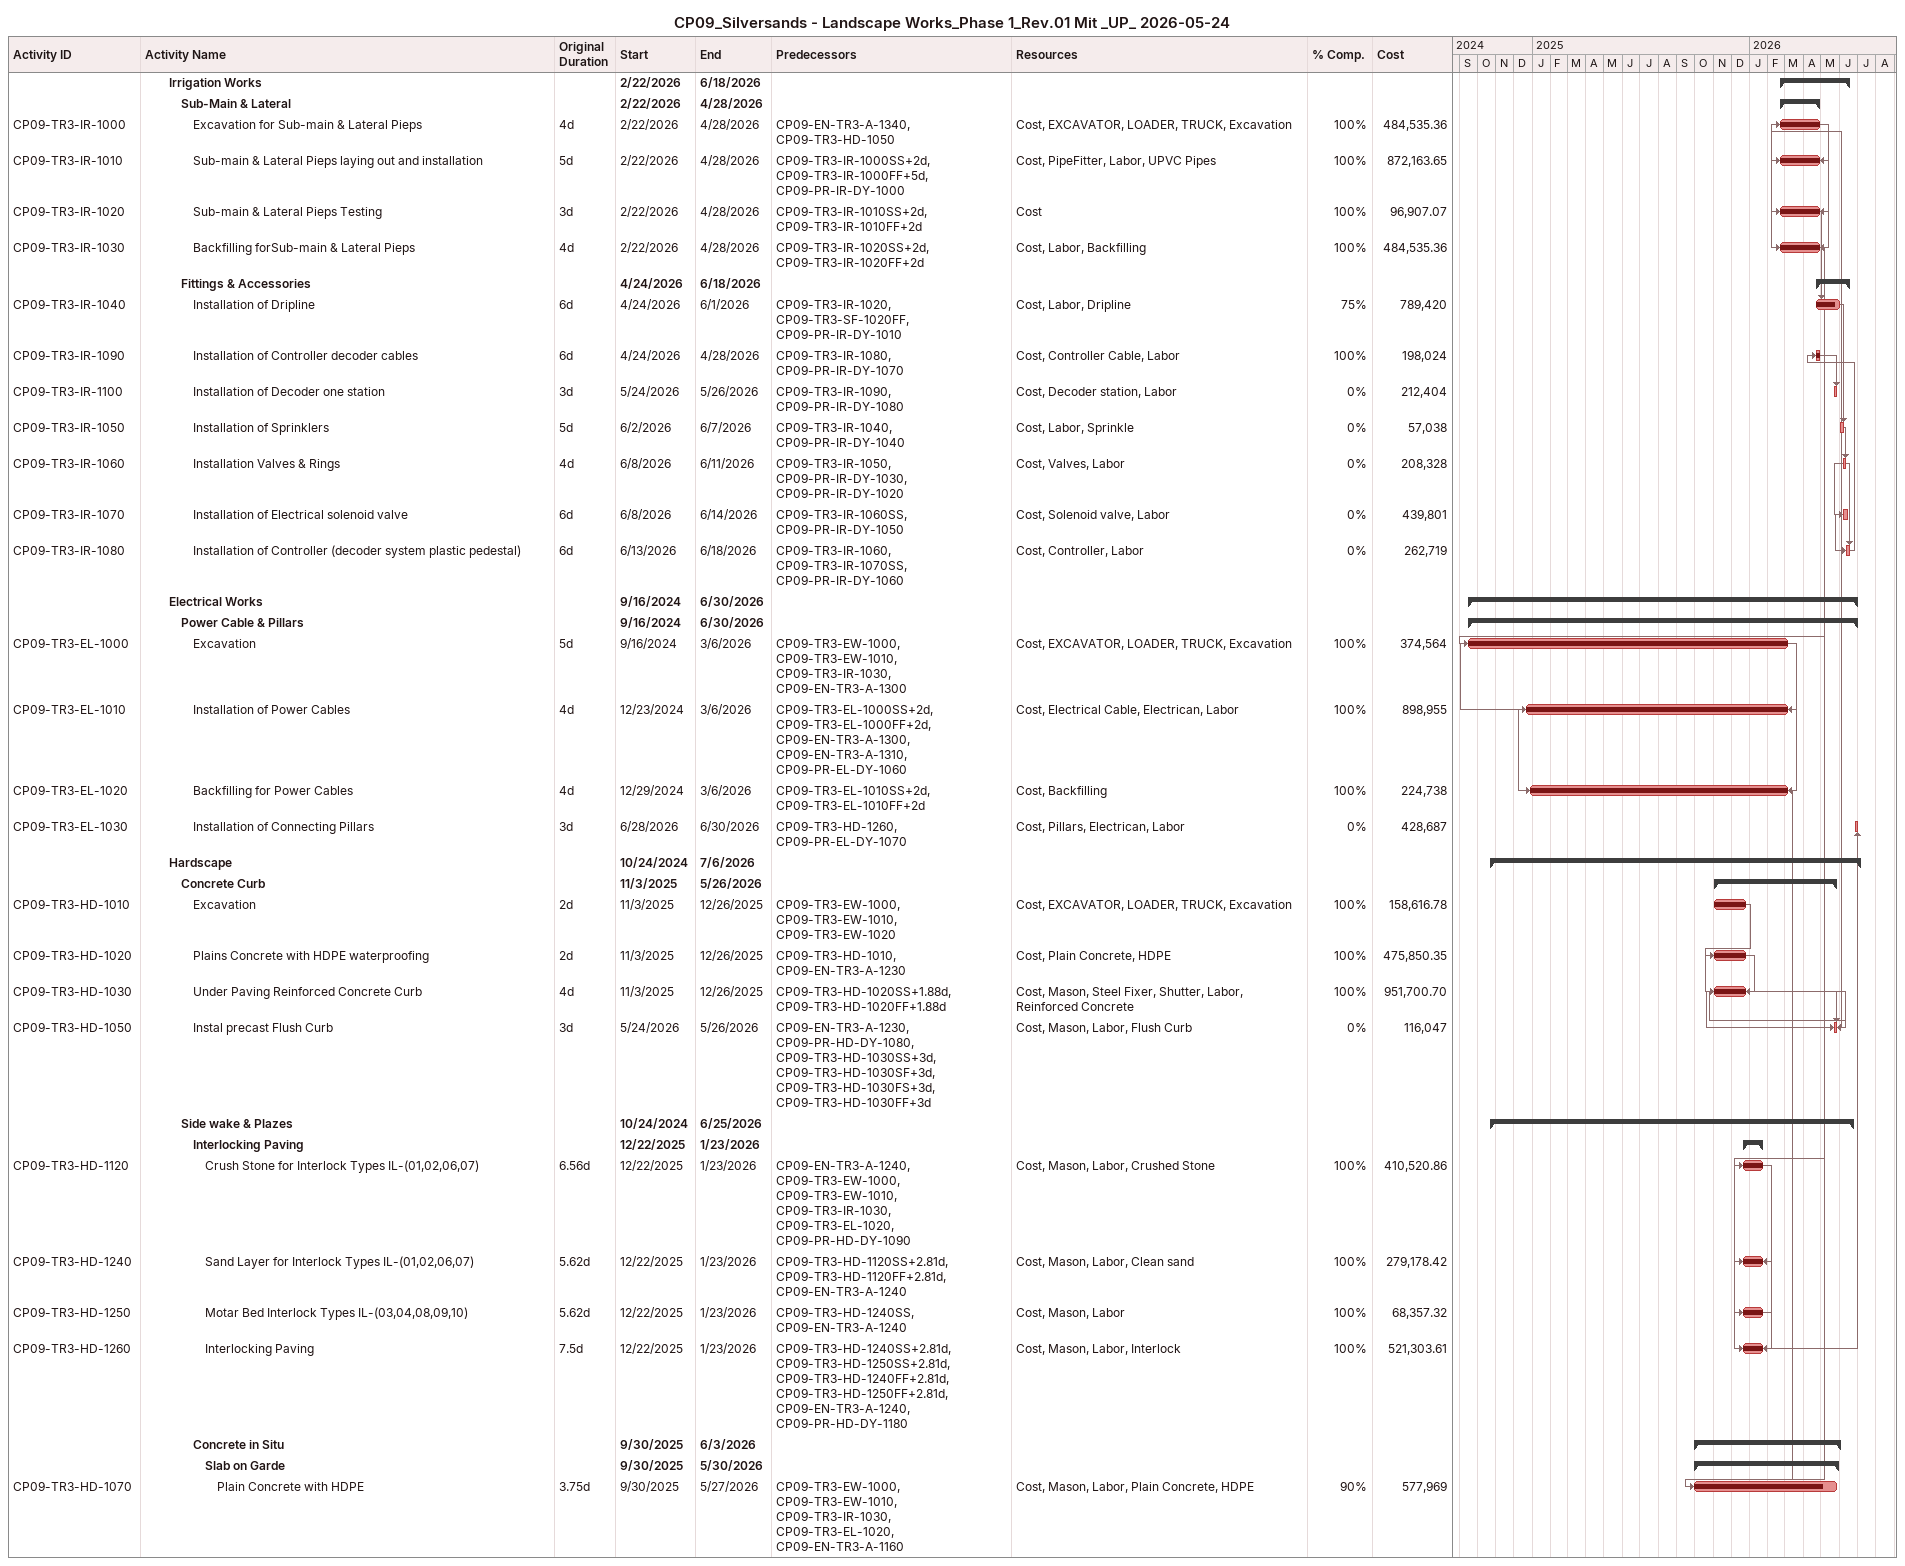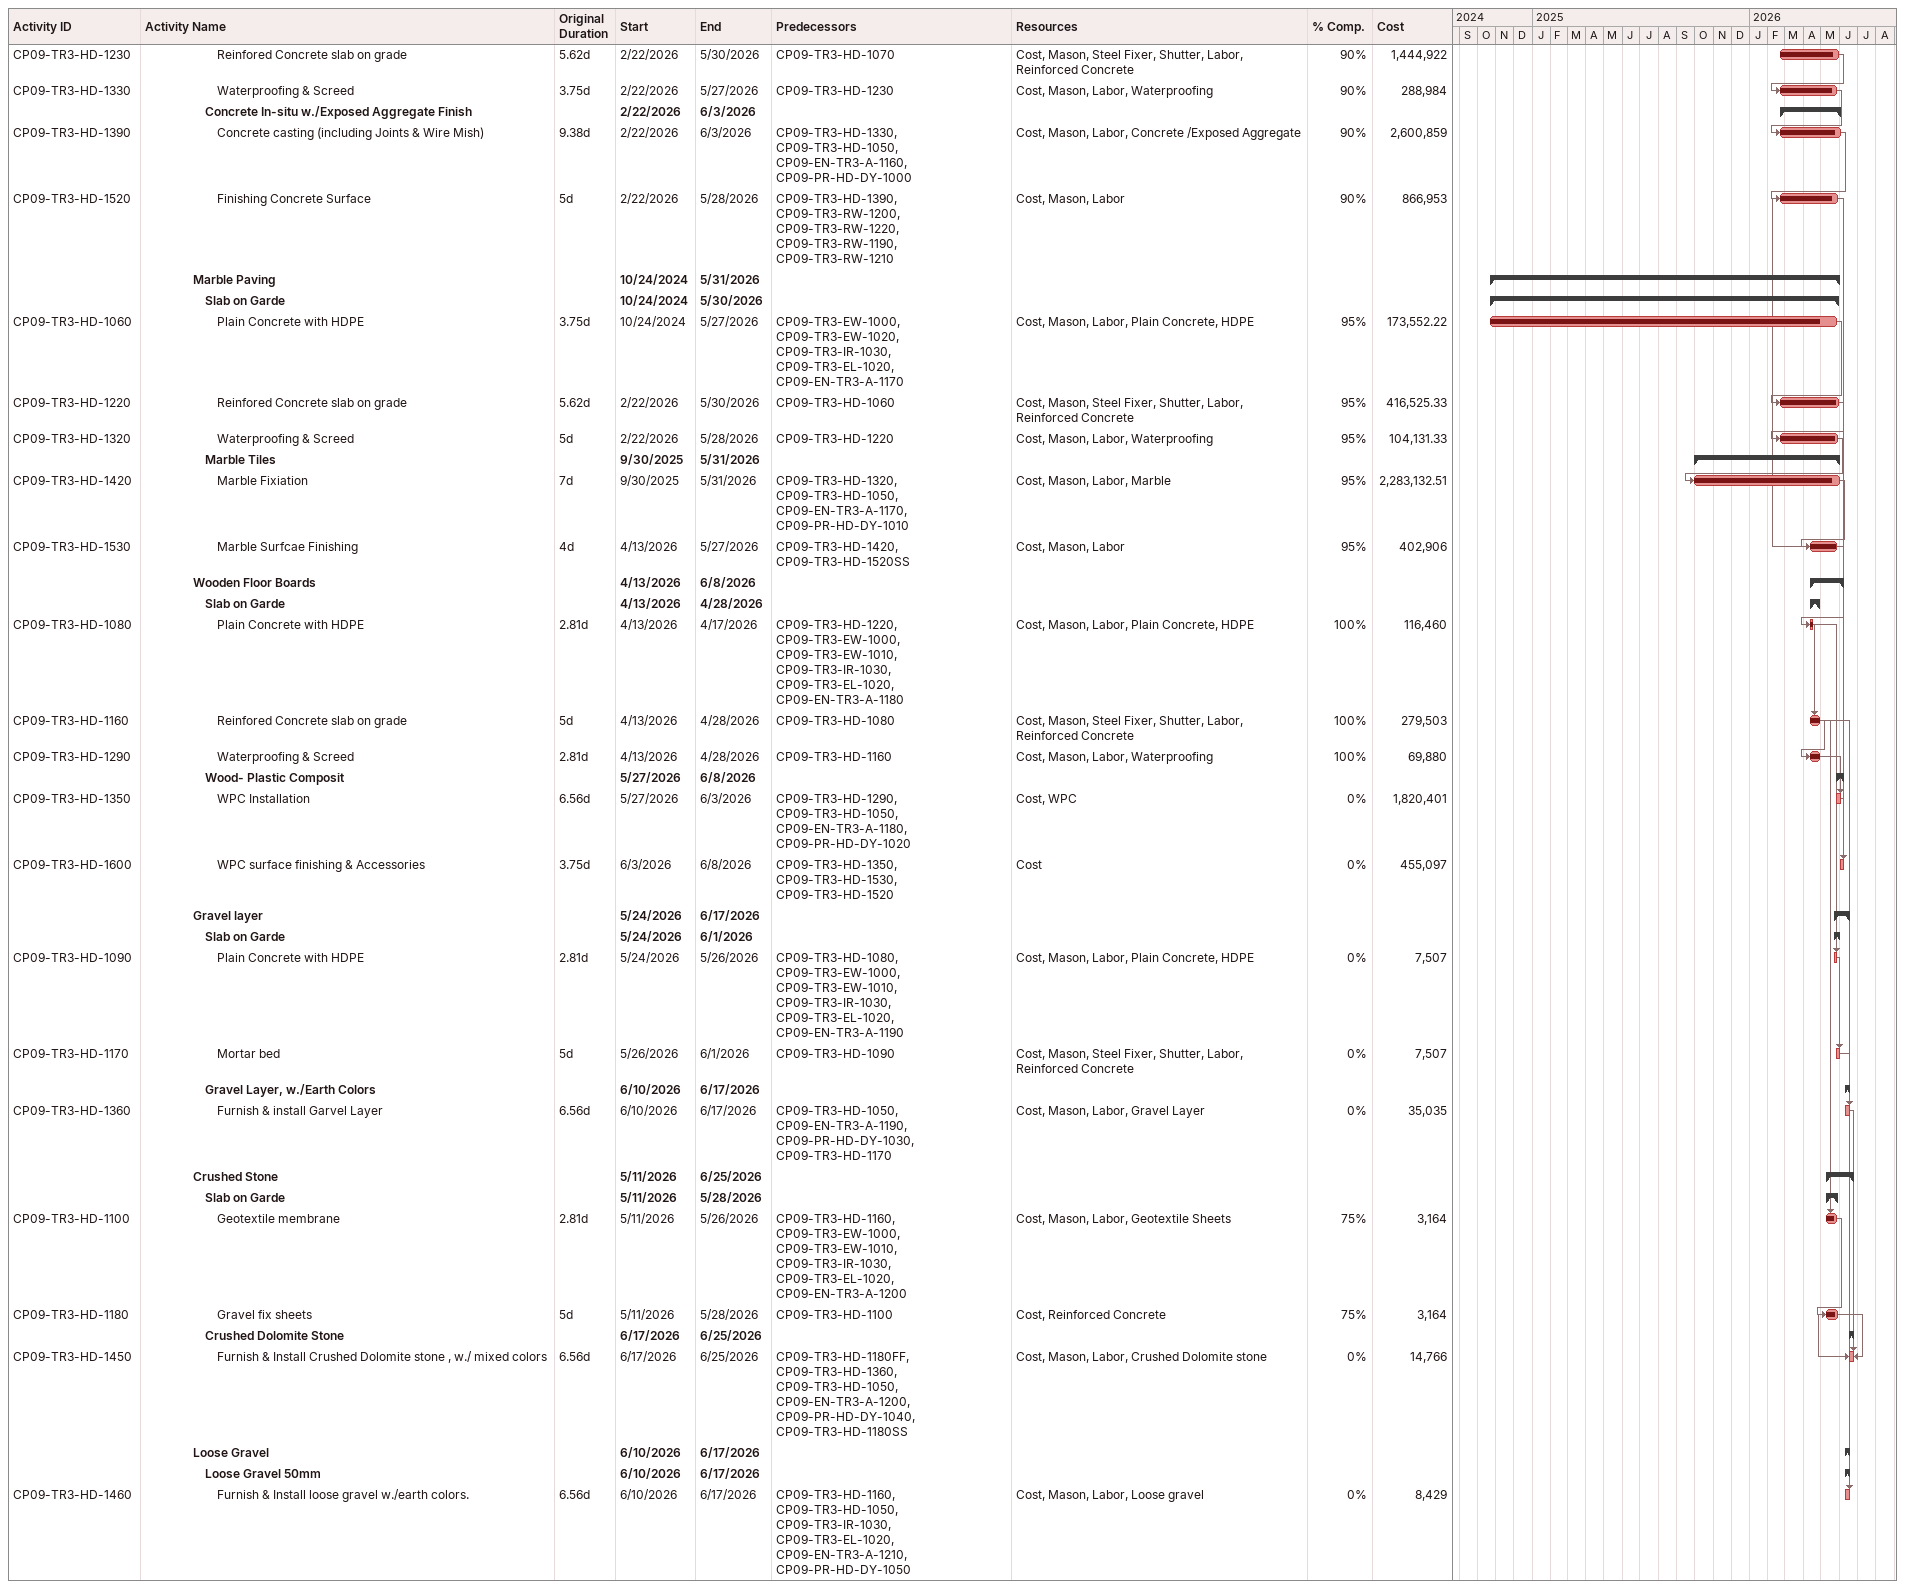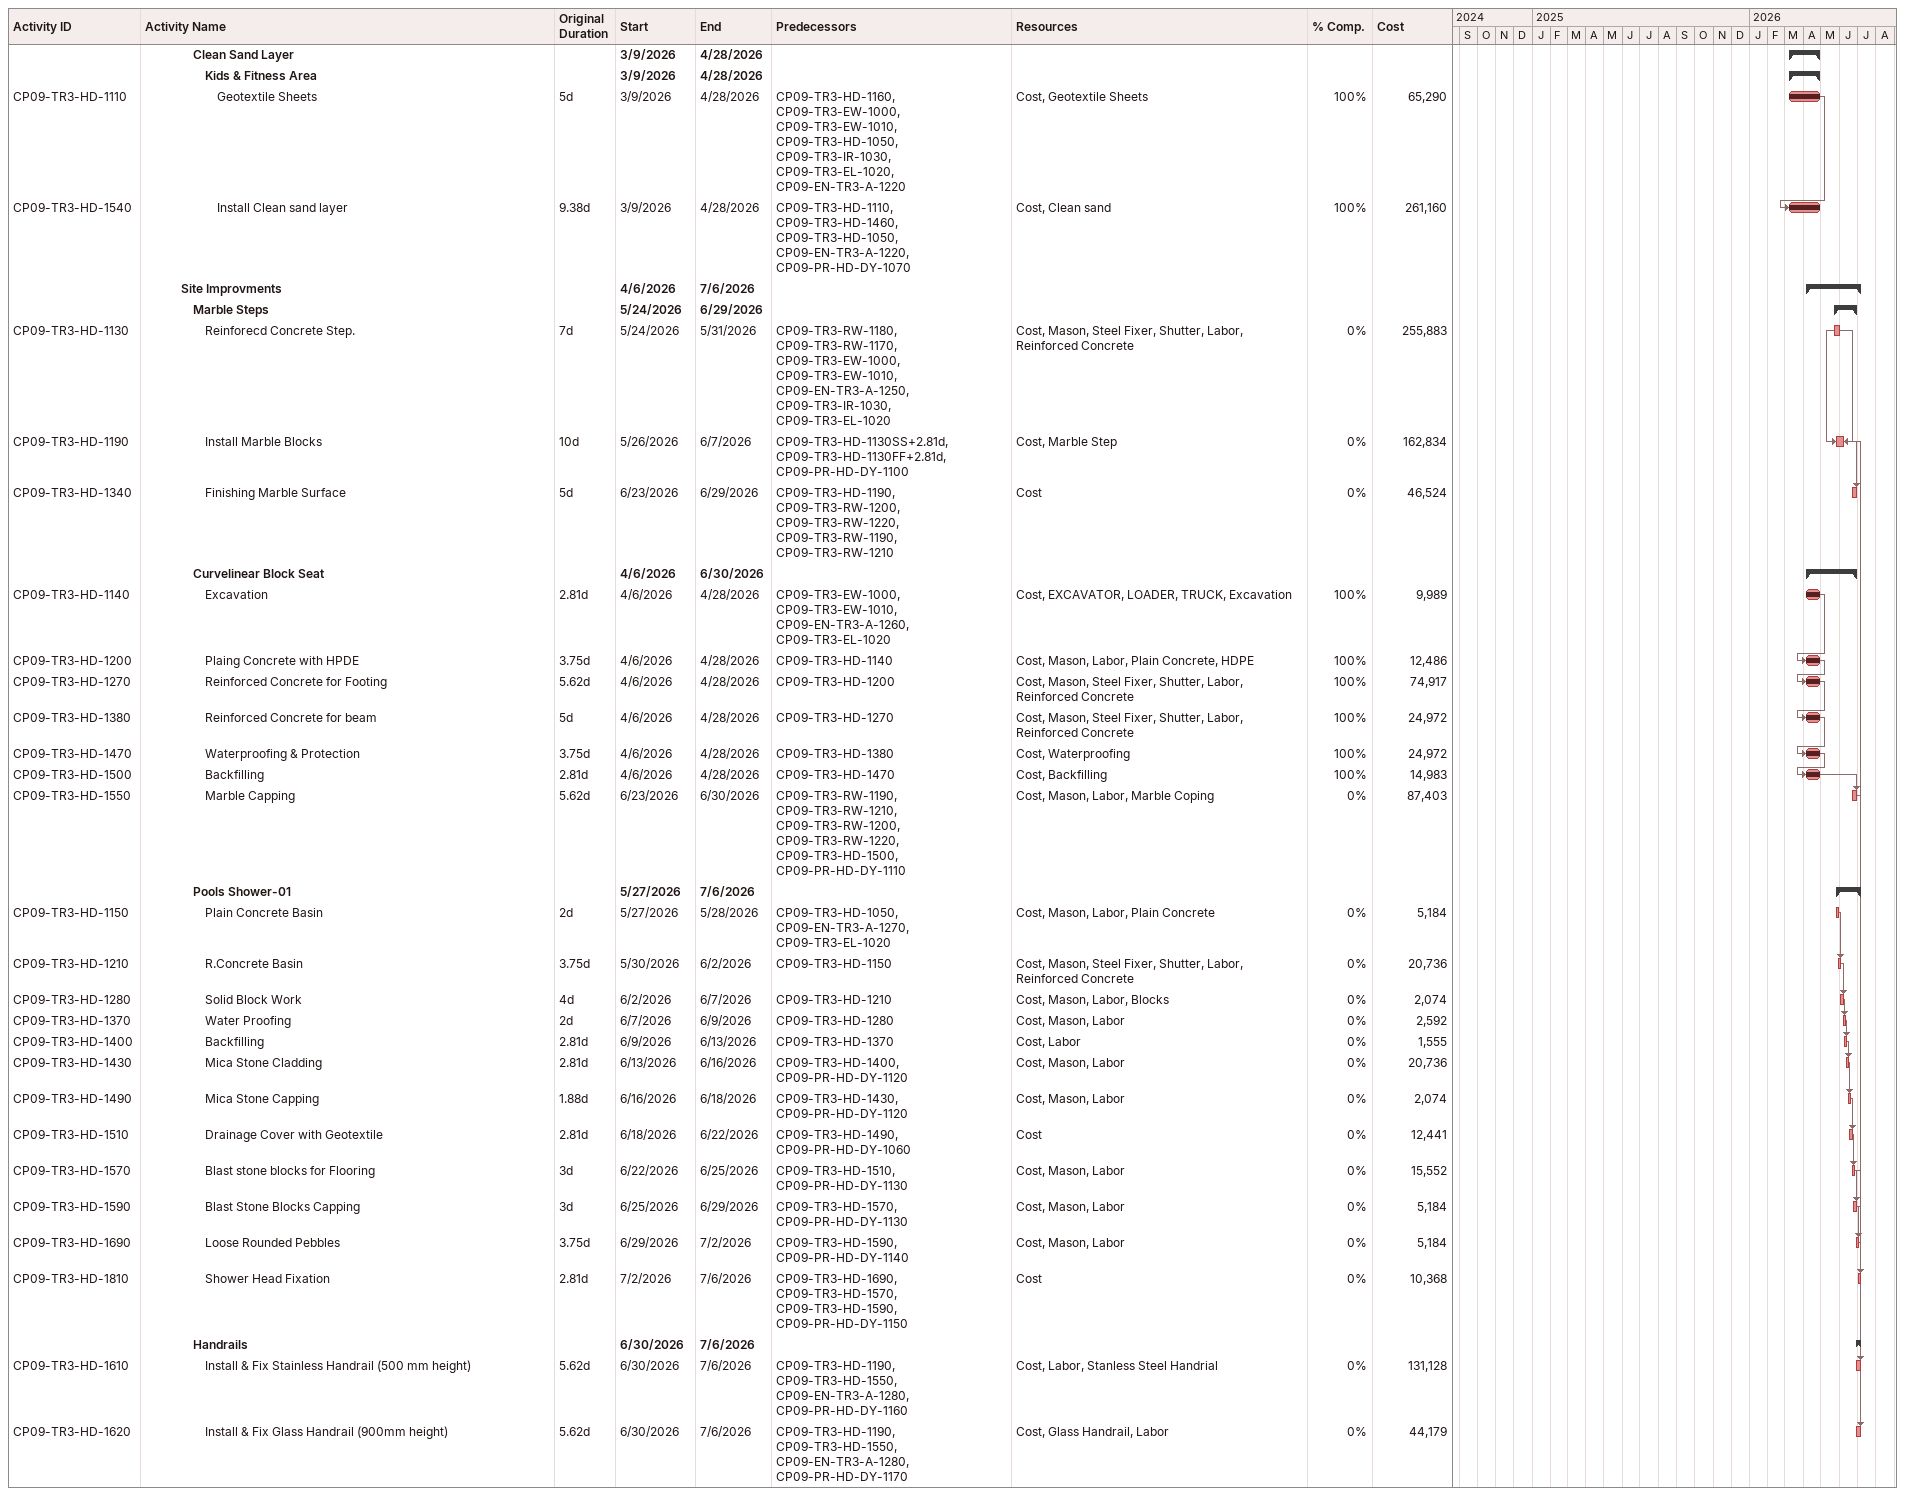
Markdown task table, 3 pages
CP09_Silversands - Landscape Works_Phase 1_Rev.01 Mit _UP_ 2026-05-24

| ID | Level | Task | Original duration | Start | Finish | Predecessors | Resources | % complete | Cost |
|---|---|---|---|---|---|---|---|---|---|
|  | 3 | **Irrigation Works** |  | 2026-02-22 | 2026-06-18 |  |  |  |  |
|  | 4 | **Sub-Main & Lateral** |  | 2026-02-22 | 2026-04-28 |  |  |  |  |
| CP09-TR3-IR-1000 | 5 | Excavation for Sub-main & Lateral Pieps | 4d | 2026-02-22 | 2026-04-28 | CP09-EN-TR3-A-1340, CP09-TR3-HD-1050 | Cost, EXCAVATOR, LOADER, TRUCK, Excavation | 100 | 484535.36 |
| CP09-TR3-IR-1010 | 5 | Sub-main & Lateral Pieps laying out and installation | 5d | 2026-02-22 | 2026-04-28 | CP09-TR3-IR-1000SS+2d, CP09-TR3-IR-1000FF+5d, CP09-PR-IR-DY-1000 | Cost, PipeFitter, Labor, UPVC Pipes | 100 | 872163.65 |
| CP09-TR3-IR-1020 | 5 | Sub-main & Lateral Pieps Testing | 3d | 2026-02-22 | 2026-04-28 | CP09-TR3-IR-1010SS+2d, CP09-TR3-IR-1010FF+2d | Cost | 100 | 96907.07 |
| CP09-TR3-IR-1030 | 5 | Backfilling forSub-main & Lateral Pieps | 4d | 2026-02-22 | 2026-04-28 | CP09-TR3-IR-1020SS+2d, CP09-TR3-IR-1020FF+2d | Cost, Labor, Backfilling | 100 | 484535.36 |
|  | 4 | **Fittings & Accessories** |  | 2026-04-24 | 2026-06-18 |  |  |  |  |
| CP09-TR3-IR-1040 | 5 | Installation of Dripline | 6d | 2026-04-24 | 2026-06-01 | CP09-TR3-IR-1020, CP09-TR3-SF-1020FF, CP09-PR-IR-DY-1010 | Cost, Labor, Dripline | 75 | 789420 |
| CP09-TR3-IR-1090 | 5 | Installation of Controller decoder cables | 6d | 2026-04-24 | 2026-04-28 | CP09-TR3-IR-1080, CP09-PR-IR-DY-1070 | Cost, Controller Cable, Labor | 100 | 198024 |
| CP09-TR3-IR-1100 | 5 | Installation of Decoder one station | 3d | 2026-05-24 | 2026-05-26 | CP09-TR3-IR-1090, CP09-PR-IR-DY-1080 | Cost, Decoder station, Labor | 0 | 212404 |
| CP09-TR3-IR-1050 | 5 | Installation of Sprinklers | 5d | 2026-06-02 | 2026-06-07 | CP09-TR3-IR-1040, CP09-PR-IR-DY-1040 | Cost, Labor, Sprinkle | 0 | 57038 |
| CP09-TR3-IR-1060 | 5 | Installation Valves & Rings | 4d | 2026-06-08 | 2026-06-11 | CP09-TR3-IR-1050, CP09-PR-IR-DY-1030, CP09-PR-IR-DY-1020 | Cost, Valves, Labor | 0 | 208328 |
| CP09-TR3-IR-1070 | 5 | Installation of Electrical solenoid valve | 6d | 2026-06-08 | 2026-06-14 | CP09-TR3-IR-1060SS, CP09-PR-IR-DY-1050 | Cost, Solenoid valve, Labor | 0 | 439801 |
| CP09-TR3-IR-1080 | 5 | Installation of Controller (decoder system plastic pedestal) | 6d | 2026-06-13 | 2026-06-18 | CP09-TR3-IR-1060, CP09-TR3-IR-1070SS, CP09-PR-IR-DY-1060 | Cost, Controller, Labor | 0 | 262719 |
|  | 3 | **Electrical Works** |  | 2024-09-16 | 2026-06-30 |  |  |  |  |
|  | 4 | **Power Cable & Pillars** |  | 2024-09-16 | 2026-06-30 |  |  |  |  |
| CP09-TR3-EL-1000 | 5 | Excavation | 5d | 2024-09-16 | 2026-03-06 | CP09-TR3-EW-1000, CP09-TR3-EW-1010, CP09-TR3-IR-1030, CP09-EN-TR3-A-1300 | Cost, EXCAVATOR, LOADER, TRUCK, Excavation | 100 | 374564 |
| CP09-TR3-EL-1010 | 5 | Installation of Power Cables | 4d | 2024-12-23 | 2026-03-06 | CP09-TR3-EL-1000SS+2d, CP09-TR3-EL-1000FF+2d, CP09-EN-TR3-A-1300, CP09-EN-TR3-A-1310, CP09-PR-EL-DY-1060 | Cost, Electrical Cable, Electrican, Labor | 100 | 898955 |
| CP09-TR3-EL-1020 | 5 | Backfilling for Power Cables | 4d | 2024-12-29 | 2026-03-06 | CP09-TR3-EL-1010SS+2d, CP09-TR3-EL-1010FF+2d | Cost, Backfilling | 100 | 224738 |
| CP09-TR3-EL-1030 | 5 | Installation of Connecting Pillars | 3d | 2026-06-28 | 2026-06-30 | CP09-TR3-HD-1260, CP09-PR-EL-DY-1070 | Cost, Pillars, Electrican, Labor | 0 | 428687 |
|  | 3 | **Hardscape** |  | 2024-10-24 | 2026-07-06 |  |  |  |  |
|  | 4 | **Concrete Curb** |  | 2025-11-03 | 2026-05-26 |  |  |  |  |
| CP09-TR3-HD-1010 | 5 | Excavation | 2d | 2025-11-03 | 2025-12-26 | CP09-TR3-EW-1000, CP09-TR3-EW-1010, CP09-TR3-EW-1020 | Cost, EXCAVATOR, LOADER, TRUCK, Excavation | 100 | 158616.78 |
| CP09-TR3-HD-1020 | 5 | Plains Concrete with HDPE waterproofing | 2d | 2025-11-03 | 2025-12-26 | CP09-TR3-HD-1010, CP09-EN-TR3-A-1230 | Cost, Plain Concrete, HDPE | 100 | 475850.35 |
| CP09-TR3-HD-1030 | 5 | Under Paving Reinforced Concrete Curb | 4d | 2025-11-03 | 2025-12-26 | CP09-TR3-HD-1020SS+1.88d, CP09-TR3-HD-1020FF+1.88d | Cost, Mason, Steel Fixer, Shutter, Labor, Reinforced Concrete | 100 | 951700.70 |
| CP09-TR3-HD-1050 | 5 | Instal precast Flush Curb | 3d | 2026-05-24 | 2026-05-26 | CP09-EN-TR3-A-1230, CP09-PR-HD-DY-1080, CP09-TR3-HD-1030SS+3d, CP09-TR3-HD-1030SF+3d, CP09-TR3-HD-1030FS+3d, CP09-TR3-HD-1030FF+3d | Cost, Mason, Labor, Flush Curb | 0 | 116047 |
|  | 4 | **Side wake & Plazes** |  | 2024-10-24 | 2026-06-25 |  |  |  |  |
|  | 5 | **Interlocking Paving** |  | 2025-12-22 | 2026-01-23 |  |  |  |  |
| CP09-TR3-HD-1120 | 6 | Crush Stone for Interlock Types IL-(01,02,06,07) | 6.56d | 2025-12-22 | 2026-01-23 | CP09-EN-TR3-A-1240, CP09-TR3-EW-1000, CP09-TR3-EW-1010, CP09-TR3-IR-1030, CP09-TR3-EL-1020, CP09-PR-HD-DY-1090 | Cost, Mason, Labor, Crushed Stone | 100 | 410520.86 |
| CP09-TR3-HD-1240 | 6 | Sand Layer for Interlock Types IL-(01,02,06,07) | 5.62d | 2025-12-22 | 2026-01-23 | CP09-TR3-HD-1120SS+2.81d, CP09-TR3-HD-1120FF+2.81d, CP09-EN-TR3-A-1240 | Cost, Mason, Labor, Clean sand | 100 | 279178.42 |
| CP09-TR3-HD-1250 | 6 | Motar Bed Interlock Types IL-(03,04,08,09,10) | 5.62d | 2025-12-22 | 2026-01-23 | CP09-TR3-HD-1240SS, CP09-EN-TR3-A-1240 | Cost, Mason, Labor | 100 | 68357.32 |
| CP09-TR3-HD-1260 | 6 | Interlocking Paving | 7.5d | 2025-12-22 | 2026-01-23 | CP09-TR3-HD-1240SS+2.81d, CP09-TR3-HD-1250SS+2.81d, CP09-TR3-HD-1240FF+2.81d, CP09-TR3-HD-1250FF+2.81d, CP09-EN-TR3-A-1240, CP09-PR-HD-DY-1180 | Cost, Mason, Labor, Interlock | 100 | 521303.61 |
|  | 5 | **Concrete in Situ** |  | 2025-09-30 | 2026-06-03 |  |  |  |  |
|  | 6 | **Slab on Garde** |  | 2025-09-30 | 2026-05-30 |  |  |  |  |
| CP09-TR3-HD-1070 | 7 | Plain Concrete with HDPE | 3.75d | 2025-09-30 | 2026-05-27 | CP09-TR3-EW-1000, CP09-TR3-EW-1010, CP09-TR3-IR-1030, CP09-TR3-EL-1020, CP09-EN-TR3-A-1160 | Cost, Mason, Labor, Plain Concrete, HDPE | 90 | 577969 |
| CP09-TR3-HD-1230 | 7 | Reinfored Concrete slab on grade | 5.62d | 2026-02-22 | 2026-05-30 | CP09-TR3-HD-1070 | Cost, Mason, Steel Fixer, Shutter, Labor, Reinforced Concrete | 90 | 1444922 |
| CP09-TR3-HD-1330 | 7 | Waterproofing & Screed | 3.75d | 2026-02-22 | 2026-05-27 | CP09-TR3-HD-1230 | Cost, Mason, Labor, Waterproofing | 90 | 288984 |
|  | 6 | **Concrete In-situ w./Exposed Aggregate Finish** |  | 2026-02-22 | 2026-06-03 |  |  |  |  |
| CP09-TR3-HD-1390 | 7 | Concrete casting (including Joints & Wire Mish) | 9.38d | 2026-02-22 | 2026-06-03 | CP09-TR3-HD-1330, CP09-TR3-HD-1050, CP09-EN-TR3-A-1160, CP09-PR-HD-DY-1000 | Cost, Mason, Labor, Concrete /Exposed Aggregate | 90 | 2600859 |
| CP09-TR3-HD-1520 | 7 | Finishing Concrete Surface | 5d | 2026-02-22 | 2026-05-28 | CP09-TR3-HD-1390, CP09-TR3-RW-1200, CP09-TR3-RW-1220, CP09-TR3-RW-1190, CP09-TR3-RW-1210 | Cost, Mason, Labor | 90 | 866953 |
|  | 5 | **Marble Paving** |  | 2024-10-24 | 2026-05-31 |  |  |  |  |
|  | 6 | **Slab on Garde** |  | 2024-10-24 | 2026-05-30 |  |  |  |  |
| CP09-TR3-HD-1060 | 7 | Plain Concrete with HDPE | 3.75d | 2024-10-24 | 2026-05-27 | CP09-TR3-EW-1000, CP09-TR3-EW-1020, CP09-TR3-IR-1030, CP09-TR3-EL-1020, CP09-EN-TR3-A-1170 | Cost, Mason, Labor, Plain Concrete, HDPE | 95 | 173552.22 |
| CP09-TR3-HD-1220 | 7 | Reinfored Concrete slab on grade | 5.62d | 2026-02-22 | 2026-05-30 | CP09-TR3-HD-1060 | Cost, Mason, Steel Fixer, Shutter, Labor, Reinforced Concrete | 95 | 416525.33 |
| CP09-TR3-HD-1320 | 7 | Waterproofing & Screed | 5d | 2026-02-22 | 2026-05-28 | CP09-TR3-HD-1220 | Cost, Mason, Labor, Waterproofing | 95 | 104131.33 |
|  | 6 | **Marble Tiles** |  | 2025-09-30 | 2026-05-31 |  |  |  |  |
| CP09-TR3-HD-1420 | 7 | Marble Fixiation | 7d | 2025-09-30 | 2026-05-31 | CP09-TR3-HD-1320, CP09-TR3-HD-1050, CP09-EN-TR3-A-1170, CP09-PR-HD-DY-1010 | Cost, Mason, Labor, Marble | 95 | 2283132.51 |
| CP09-TR3-HD-1530 | 7 | Marble Surfcae Finishing | 4d | 2026-04-13 | 2026-05-27 | CP09-TR3-HD-1420, CP09-TR3-HD-1520SS | Cost, Mason, Labor | 95 | 402906 |
|  | 5 | **Wooden Floor Boards** |  | 2026-04-13 | 2026-06-08 |  |  |  |  |
|  | 6 | **Slab on Garde** |  | 2026-04-13 | 2026-04-28 |  |  |  |  |
| CP09-TR3-HD-1080 | 7 | Plain Concrete with HDPE | 2.81d | 2026-04-13 | 2026-04-17 | CP09-TR3-HD-1220, CP09-TR3-EW-1000, CP09-TR3-EW-1010, CP09-TR3-IR-1030, CP09-TR3-EL-1020, CP09-EN-TR3-A-1180 | Cost, Mason, Labor, Plain Concrete, HDPE | 100 | 116460 |
| CP09-TR3-HD-1160 | 7 | Reinfored Concrete slab on grade | 5d | 2026-04-13 | 2026-04-28 | CP09-TR3-HD-1080 | Cost, Mason, Steel Fixer, Shutter, Labor, Reinforced Concrete | 100 | 279503 |
| CP09-TR3-HD-1290 | 7 | Waterproofing & Screed | 2.81d | 2026-04-13 | 2026-04-28 | CP09-TR3-HD-1160 | Cost, Mason, Labor, Waterproofing | 100 | 69880 |
|  | 6 | **Wood- Plastic Composit** |  | 2026-05-27 | 2026-06-08 |  |  |  |  |
| CP09-TR3-HD-1350 | 7 | WPC Installation | 6.56d | 2026-05-27 | 2026-06-03 | CP09-TR3-HD-1290, CP09-TR3-HD-1050, CP09-EN-TR3-A-1180, CP09-PR-HD-DY-1020 | Cost, WPC | 0 | 1820401 |
| CP09-TR3-HD-1600 | 7 | WPC surface finishing & Accessories | 3.75d | 2026-06-03 | 2026-06-08 | CP09-TR3-HD-1350, CP09-TR3-HD-1530, CP09-TR3-HD-1520 | Cost | 0 | 455097 |
|  | 5 | **Gravel layer** |  | 2026-05-24 | 2026-06-17 |  |  |  |  |
|  | 6 | **Slab on Garde** |  | 2026-05-24 | 2026-06-01 |  |  |  |  |
| CP09-TR3-HD-1090 | 7 | Plain Concrete with HDPE | 2.81d | 2026-05-24 | 2026-05-26 | CP09-TR3-HD-1080, CP09-TR3-EW-1000, CP09-TR3-EW-1010, CP09-TR3-IR-1030, CP09-TR3-EL-1020, CP09-EN-TR3-A-1190 | Cost, Mason, Labor, Plain Concrete, HDPE | 0 | 7507 |
| CP09-TR3-HD-1170 | 7 | Mortar bed | 5d | 2026-05-26 | 2026-06-01 | CP09-TR3-HD-1090 | Cost, Mason, Steel Fixer, Shutter, Labor, Reinforced Concrete | 0 | 7507 |
|  | 6 | **Gravel Layer, w./Earth Colors** |  | 2026-06-10 | 2026-06-17 |  |  |  |  |
| CP09-TR3-HD-1360 | 7 | Furnish & install Garvel Layer | 6.56d | 2026-06-10 | 2026-06-17 | CP09-TR3-HD-1050, CP09-EN-TR3-A-1190, CP09-PR-HD-DY-1030, CP09-TR3-HD-1170 | Cost, Mason, Labor, Gravel Layer | 0 | 35035 |
|  | 5 | **Crushed Stone** |  | 2026-05-11 | 2026-06-25 |  |  |  |  |
|  | 6 | **Slab on Garde** |  | 2026-05-11 | 2026-05-28 |  |  |  |  |
| CP09-TR3-HD-1100 | 7 | Geotextile membrane | 2.81d | 2026-05-11 | 2026-05-26 | CP09-TR3-HD-1160, CP09-TR3-EW-1000, CP09-TR3-EW-1010, CP09-TR3-IR-1030, CP09-TR3-EL-1020, CP09-EN-TR3-A-1200 | Cost, Mason, Labor, Geotextile Sheets | 75 | 3164 |
| CP09-TR3-HD-1180 | 7 | Gravel fix sheets | 5d | 2026-05-11 | 2026-05-28 | CP09-TR3-HD-1100 | Cost, Reinforced Concrete | 75 | 3164 |
|  | 6 | **Crushed Dolomite Stone** |  | 2026-06-17 | 2026-06-25 |  |  |  |  |
| CP09-TR3-HD-1450 | 7 | Furnish & Install Crushed Dolomite stone , w./ mixed colors | 6.56d | 2026-06-17 | 2026-06-25 | CP09-TR3-HD-1180FF, CP09-TR3-HD-1360, CP09-TR3-HD-1050, CP09-EN-TR3-A-1200, CP09-PR-HD-DY-1040, CP09-TR3-HD-1180SS | Cost, Mason, Labor, Crushed Dolomite stone | 0 | 14766 |
|  | 5 | **Loose Gravel** |  | 2026-06-10 | 2026-06-17 |  |  |  |  |
|  | 6 | **Loose Gravel 50mm** |  | 2026-06-10 | 2026-06-17 |  |  |  |  |
| CP09-TR3-HD-1460 | 7 | Furnish & Install loose gravel w./earth colors. | 6.56d | 2026-06-10 | 2026-06-17 | CP09-TR3-HD-1160, CP09-TR3-HD-1050, CP09-TR3-IR-1030, CP09-TR3-EL-1020, CP09-EN-TR3-A-1210, CP09-PR-HD-DY-1050 | Cost, Mason, Labor, Loose gravel | 0 | 8429 |
|  | 5 | **Clean Sand Layer** |  | 2026-03-09 | 2026-04-28 |  |  |  |  |
|  | 6 | **Kids & Fitness Area** |  | 2026-03-09 | 2026-04-28 |  |  |  |  |
| CP09-TR3-HD-1110 | 7 | Geotextile Sheets | 5d | 2026-03-09 | 2026-04-28 | CP09-TR3-HD-1160, CP09-TR3-EW-1000, CP09-TR3-EW-1010, CP09-TR3-HD-1050, CP09-TR3-IR-1030, CP09-TR3-EL-1020, CP09-EN-TR3-A-1220 | Cost, Geotextile Sheets | 100 | 65290 |
| CP09-TR3-HD-1540 | 7 | Install Clean sand layer | 9.38d | 2026-03-09 | 2026-04-28 | CP09-TR3-HD-1110, CP09-TR3-HD-1460, CP09-TR3-HD-1050, CP09-EN-TR3-A-1220, CP09-PR-HD-DY-1070 | Cost, Clean sand | 100 | 261160 |
|  | 4 | **Site Improvments** |  | 2026-04-06 | 2026-07-06 |  |  |  |  |
|  | 5 | **Marble Steps** |  | 2026-05-24 | 2026-06-29 |  |  |  |  |
| CP09-TR3-HD-1130 | 6 | Reinforecd Concrete Step. | 7d | 2026-05-24 | 2026-05-31 | CP09-TR3-RW-1180, CP09-TR3-RW-1170, CP09-TR3-EW-1000, CP09-TR3-EW-1010, CP09-EN-TR3-A-1250, CP09-TR3-IR-1030, CP09-TR3-EL-1020 | Cost, Mason, Steel Fixer, Shutter, Labor, Reinforced Concrete | 0 | 255883 |
| CP09-TR3-HD-1190 | 6 | Install Marble Blocks | 10d | 2026-05-26 | 2026-06-07 | CP09-TR3-HD-1130SS+2.81d, CP09-TR3-HD-1130FF+2.81d, CP09-PR-HD-DY-1100 | Cost, Marble Step | 0 | 162834 |
| CP09-TR3-HD-1340 | 6 | Finishing Marble Surface | 5d | 2026-06-23 | 2026-06-29 | CP09-TR3-HD-1190, CP09-TR3-RW-1200, CP09-TR3-RW-1220, CP09-TR3-RW-1190, CP09-TR3-RW-1210 | Cost | 0 | 46524 |
|  | 5 | **Curvelinear Block Seat** |  | 2026-04-06 | 2026-06-30 |  |  |  |  |
| CP09-TR3-HD-1140 | 6 | Excavation | 2.81d | 2026-04-06 | 2026-04-28 | CP09-TR3-EW-1000, CP09-TR3-EW-1010, CP09-EN-TR3-A-1260, CP09-TR3-EL-1020 | Cost, EXCAVATOR, LOADER, TRUCK, Excavation | 100 | 9989 |
| CP09-TR3-HD-1200 | 6 | Plaing Concrete with HPDE | 3.75d | 2026-04-06 | 2026-04-28 | CP09-TR3-HD-1140 | Cost, Mason, Labor, Plain Concrete, HDPE | 100 | 12486 |
| CP09-TR3-HD-1270 | 6 | Reinforced Concrete for Footing | 5.62d | 2026-04-06 | 2026-04-28 | CP09-TR3-HD-1200 | Cost, Mason, Steel Fixer, Shutter, Labor, Reinforced Concrete | 100 | 74917 |
| CP09-TR3-HD-1380 | 6 | Reinforced Concrete for beam | 5d | 2026-04-06 | 2026-04-28 | CP09-TR3-HD-1270 | Cost, Mason, Steel Fixer, Shutter, Labor, Reinforced Concrete | 100 | 24972 |
| CP09-TR3-HD-1470 | 6 | Waterproofing & Protection | 3.75d | 2026-04-06 | 2026-04-28 | CP09-TR3-HD-1380 | Cost, Waterproofing | 100 | 24972 |
| CP09-TR3-HD-1500 | 6 | Backfilling | 2.81d | 2026-04-06 | 2026-04-28 | CP09-TR3-HD-1470 | Cost, Backfilling | 100 | 14983 |
| CP09-TR3-HD-1550 | 6 | Marble Capping | 5.62d | 2026-06-23 | 2026-06-30 | CP09-TR3-RW-1190, CP09-TR3-RW-1210, CP09-TR3-RW-1200, CP09-TR3-RW-1220, CP09-TR3-HD-1500, CP09-PR-HD-DY-1110 | Cost, Mason, Labor, Marble Coping | 0 | 87403 |
|  | 5 | **Pools Shower-01** |  | 2026-05-27 | 2026-07-06 |  |  |  |  |
| CP09-TR3-HD-1150 | 6 | Plain Concrete Basin | 2d | 2026-05-27 | 2026-05-28 | CP09-TR3-HD-1050, CP09-EN-TR3-A-1270, CP09-TR3-EL-1020 | Cost, Mason, Labor, Plain Concrete | 0 | 5184 |
| CP09-TR3-HD-1210 | 6 | R.Concrete Basin | 3.75d | 2026-05-30 | 2026-06-02 | CP09-TR3-HD-1150 | Cost, Mason, Steel Fixer, Shutter, Labor, Reinforced Concrete | 0 | 20736 |
| CP09-TR3-HD-1280 | 6 | Solid Block Work | 4d | 2026-06-02 | 2026-06-07 | CP09-TR3-HD-1210 | Cost, Mason, Labor, Blocks | 0 | 2074 |
| CP09-TR3-HD-1370 | 6 | Water Proofing | 2d | 2026-06-07 | 2026-06-09 | CP09-TR3-HD-1280 | Cost, Mason, Labor | 0 | 2592 |
| CP09-TR3-HD-1400 | 6 | Backfilling | 2.81d | 2026-06-09 | 2026-06-13 | CP09-TR3-HD-1370 | Cost, Labor | 0 | 1555 |
| CP09-TR3-HD-1430 | 6 | Mica Stone Cladding | 2.81d | 2026-06-13 | 2026-06-16 | CP09-TR3-HD-1400, CP09-PR-HD-DY-1120 | Cost, Mason, Labor | 0 | 20736 |
| CP09-TR3-HD-1490 | 6 | Mica Stone Capping | 1.88d | 2026-06-16 | 2026-06-18 | CP09-TR3-HD-1430, CP09-PR-HD-DY-1120 | Cost, Mason, Labor | 0 | 2074 |
| CP09-TR3-HD-1510 | 6 | Drainage Cover with Geotextile | 2.81d | 2026-06-18 | 2026-06-22 | CP09-TR3-HD-1490, CP09-PR-HD-DY-1060 | Cost | 0 | 12441 |
| CP09-TR3-HD-1570 | 6 | Blast stone blocks for Flooring | 3d | 2026-06-22 | 2026-06-25 | CP09-TR3-HD-1510, CP09-PR-HD-DY-1130 | Cost, Mason, Labor | 0 | 15552 |
| CP09-TR3-HD-1590 | 6 | Blast Stone Blocks Capping | 3d | 2026-06-25 | 2026-06-29 | CP09-TR3-HD-1570, CP09-PR-HD-DY-1130 | Cost, Mason, Labor | 0 | 5184 |
| CP09-TR3-HD-1690 | 6 | Loose Rounded Pebbles | 3.75d | 2026-06-29 | 2026-07-02 | CP09-TR3-HD-1590, CP09-PR-HD-DY-1140 | Cost, Mason, Labor | 0 | 5184 |
| CP09-TR3-HD-1810 | 6 | Shower Head Fixation | 2.81d | 2026-07-02 | 2026-07-06 | CP09-TR3-HD-1690, CP09-TR3-HD-1570, CP09-TR3-HD-1590, CP09-PR-HD-DY-1150 | Cost | 0 | 10368 |
|  | 5 | **Handrails** |  | 2026-06-30 | 2026-07-06 |  |  |  |  |
| CP09-TR3-HD-1610 | 6 | Install & Fix Stainless Handrail (500 mm height) | 5.62d | 2026-06-30 | 2026-07-06 | CP09-TR3-HD-1190, CP09-TR3-HD-1550, CP09-EN-TR3-A-1280, CP09-PR-HD-DY-1160 | Cost, Labor, Stanless Steel Handrial | 0 | 131128 |
| CP09-TR3-HD-1620 | 6 | Install & Fix Glass Handrail (900mm height) | 5.62d | 2026-06-30 | 2026-07-06 | CP09-TR3-HD-1190, CP09-TR3-HD-1550, CP09-EN-TR3-A-1280, CP09-PR-HD-DY-1170 | Cost, Glass Handrail, Labor | 0 | 44179 |
